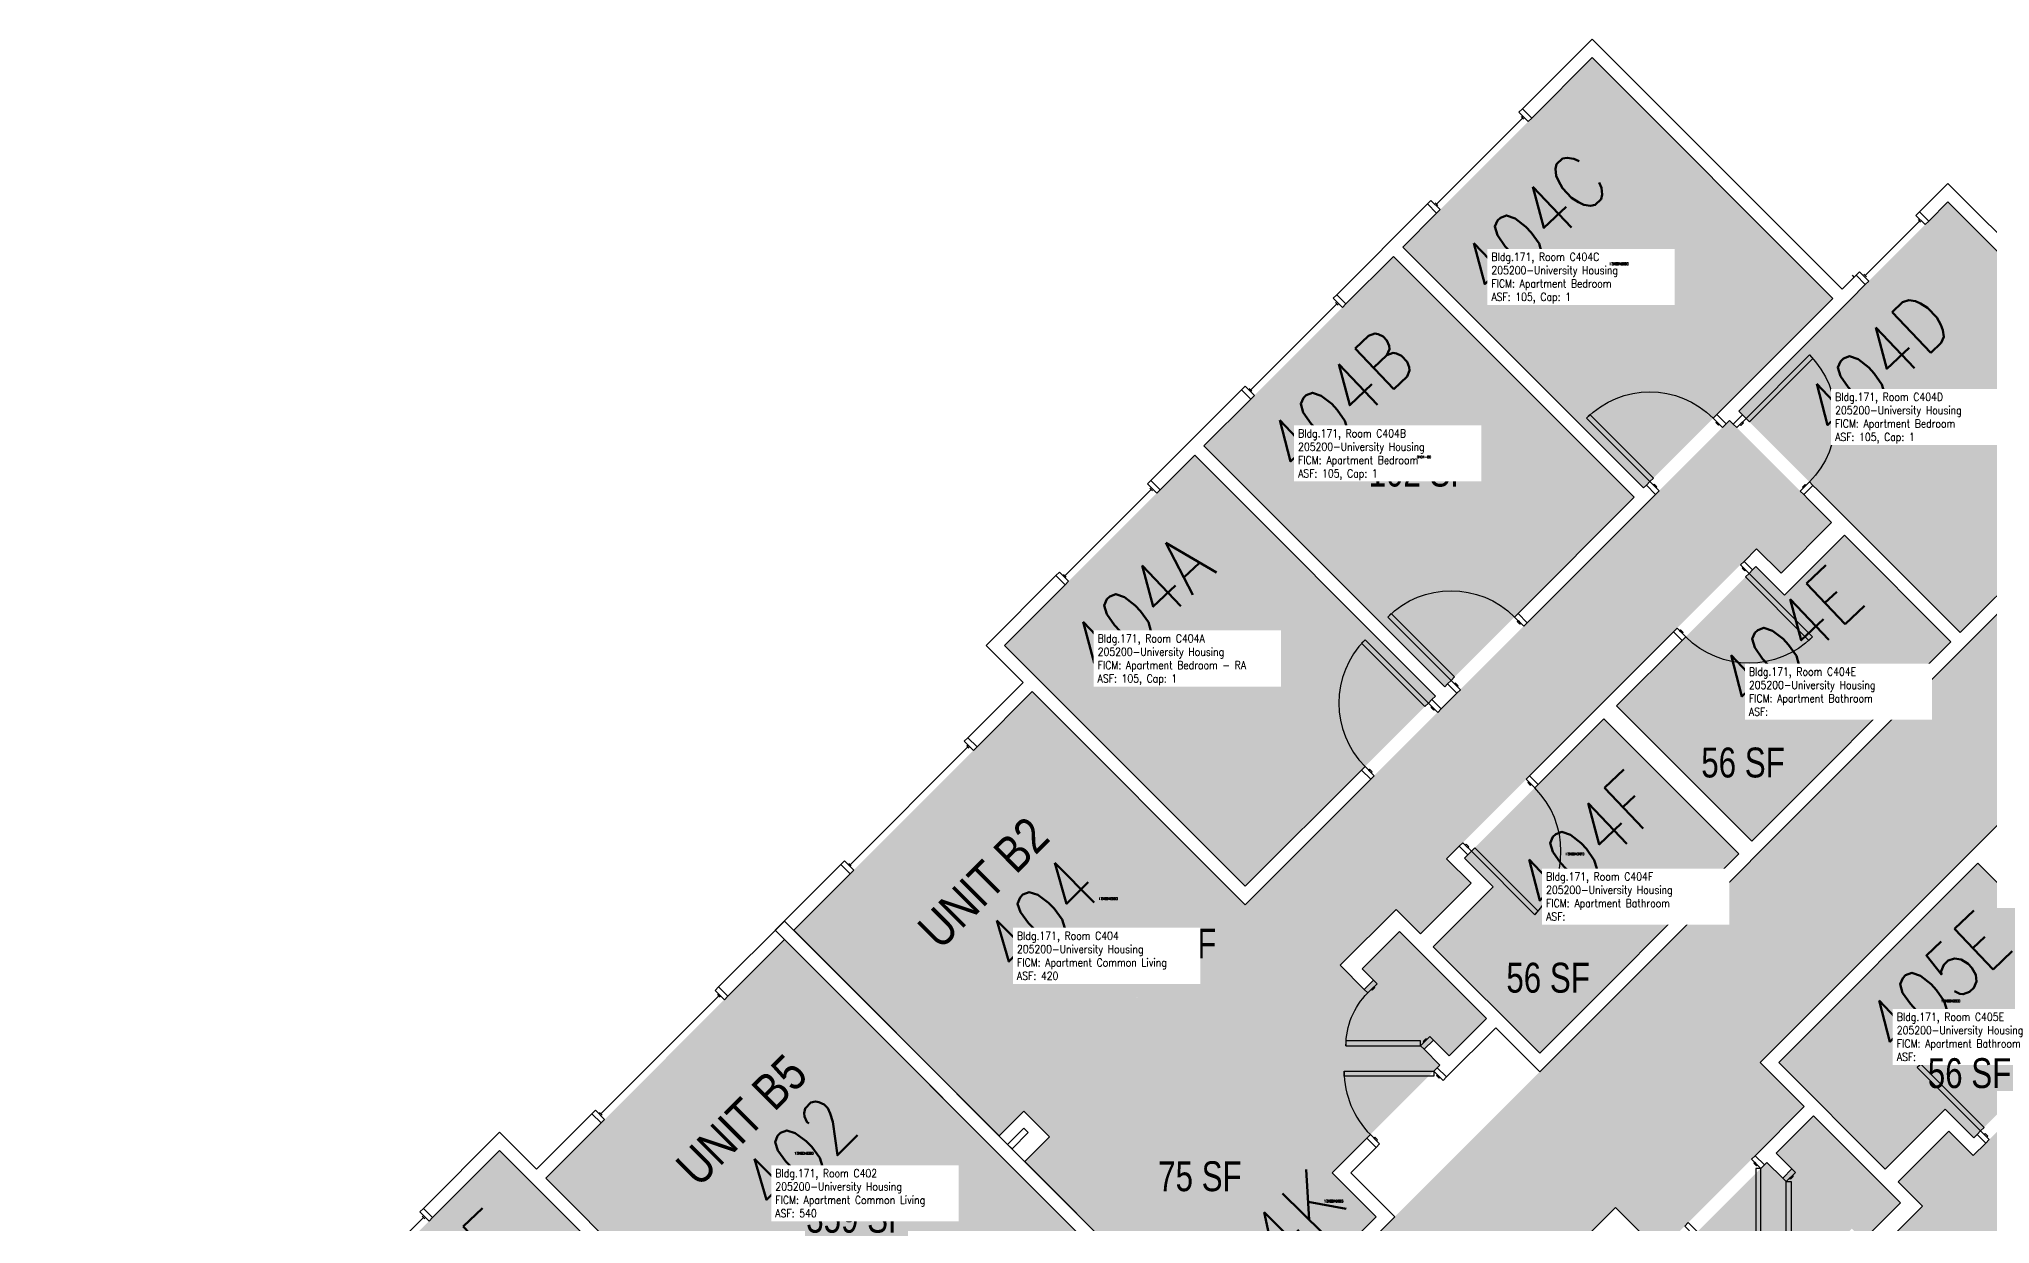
# Model space of a CAD drawing. Header units: inches. Extents: x 56 to 3925, y -1092 to 1470.
# Drawn here: x 385 to 1169, y 735 to 1210 of the extents above; entities that cross this region are included whole.
import ezdxf
from ezdxf.enums import TextEntityAlignment as Align

# ---------------------------------------------------------------- set-up
doc = ezdxf.new("R2010")
doc.units = ezdxf.units.IN
doc.header["$LTSCALE"] = 48
doc.header["$MEASUREMENT"] = 0
for name, color, linetype in [('A-DOOR', 2, 'Continuous'), ('A-GLAZ', 152, 'Continuous'), ('A-IDEN-RNUM', 7, 'Continuous'), ('A-IDEN-SNUM', 4, 'Continuous'), ('A-IDEN-VNUM', 4, 'Continuous'), ('A-MISC', 1, 'Continuous'), ('A-WALL', 5, 'Continuous'), ('AREA-TEXT', 3, 'Continuous'), ('Rooms-Category-Color', 7, 'Continuous'), ('Rooms-College-Color', 7, 'Continuous'), ('Rooms-Department-Color', 7, 'Continuous'), ('Rooms-Division-Color', 7, 'Continuous'), ('Rooms-Information', 7, 'Continuous')]:
    doc.layers.add(name, color=color, linetype=linetype)
doc.styles.add('AREA', font='arial.ttf', dxfattribs={"width": 0.75, "height": 12})
doc.styles.add('ROOMSNUMBER', font='txt.shx', dxfattribs={"height": 0.03})
doc.styles.add('ROOMVNUMBER', font='simplex.shx', dxfattribs={"width": 0.85})
doc.styles.get("Standard").update_dxf_attribs({"font": 'ARIALN.TTF'})

msp = doc.modelspace()

# ---------------------------------------------------------------- hatches: boundary and pattern name
h = msp.add_hatch()
h.set_pattern_fill('ANSI31', color=256, style=0)
h.set_pattern_definition([(180, (829.66451, 1558.24123), (2e-14, 0.125), [])])
h.paths.add_polyline_path([(1008.19, 910.94), (966.66, 869.41), (973.17, 862.9), (1014.71, 904.43)], flags=9)
h = msp.add_hatch()
h.set_pattern_fill('ANSI31', color=256, angle=-135, style=0)
h.set_pattern_definition([(270, (1839.01469, 641.16849), (0.125, -1e-14), [])])
h.paths.add_polyline_path([(1191.72, 819.7), (1150.18, 778.17), (1143.67, 784.68), (1185.2, 826.21)], flags=9)
at = {"layer": 'Rooms-Category-Color', "true_color": 0x728ef3}
for points in [[(932.89, 1126.76), (1009, 1202.87), (1105.69, 1106.17), (1029.59, 1030.07)], [(1240.75, 1055.97), (1151.83, 1144.88), (1067.86, 1060.92), (1156.78, 972)], [(929.18, 1123.05), (853.08, 1046.95), (949.77, 950.25), (1025.88, 1026.36)], [(770.77, 770.03), (830.26, 829.53), (904.6, 755.2), (947.82, 798.42), (941.49, 804.75), (945.2, 808.46), (951.53, 802.13), (966.52, 817.12), (931.61, 852.03), (916.62, 837.04), (921.16, 832.5), (917.45, 828.79), (907.78, 838.46), (930.2, 860.87), (940.01, 851.06), (960.6, 871.66), (950.53, 881.2), (1075, 1005.68), (1084.81, 995.87), (1105.14, 1016.19), (1064.13, 1057.21), (869.67, 862.75), (784.11, 948.31), (688.3, 852.5)], [(849.37, 1043.24), (773, 966.87), (869.69, 870.17), (946.06, 946.54)], [(1074.76, 998.51), (1018.79, 942.55), (1073.07, 888.28), (1153.07, 968.28), (1110.28, 1011.06), (1086.25, 987.02)], [(1067.94, 883.15), (987.94, 803.15), (945.16, 845.93), (969.19, 869.96), (957.71, 881.46), (1013.67, 937.43), (1067.62, 883.46)], [(1050.8, 582.31), (1110.3, 641.81), (1035.96, 716.15), (1079.18, 759.37), (1085.51, 753.04), (1089.23, 756.75), (1082.9, 763.08), (1097.89, 778.07), (1132.8, 743.16), (1117.81, 728.17), (1113.27, 732.71), (1109.56, 729), (1119.22, 719.33), (1141.64, 741.74), (1131.83, 751.56), (1152.16, 771.88), (1161.97, 762.07), (1286.44, 886.55), (1276.63, 896.36), (1296.96, 916.69), (1337.97, 875.68), (1143.52, 681.22), (1229.08, 595.66), (1133.27, 499.85)], [(1163.92, 879.43), (1083.93, 799.44), (1126.71, 756.66), (1150.75, 780.7), (1162.24, 769.21), (1218.2, 825.17)], [(400.07, 393.15), (674.33, 667.41), (588.77, 752.97), (684.59, 848.79), (801.35, 732.03), (780.95, 711.63), (792.71, 699.87), (796.16, 703.32), (787.85, 711.63), (804.8, 728.58), (859.07, 674.31), (842.12, 657.36), (823.03, 676.45), (819.58, 673), (820.99, 671.59), (775.74, 626.34), (793.42, 608.66), (760.75, 575.99), (750.85, 585.89), (745.72, 580.76), (703.04, 623.45), (623.76, 544.16), (618.63, 549.29), (597.68, 528.34), (607.48, 518.54), (586.89, 497.94), (579.82, 505.01), (454.6, 379.8), (461.67, 372.73), (441.08, 352.13)], [(922.28, 737.52), (830.26, 829.53), (780.67, 779.93), (791.01, 769.59), (781.11, 759.69), (862.78, 678.02)], [(493.87, 687.74), (570.24, 764.11), (666.93, 667.41), (590.56, 591.04)]]:
    msp.add_hatch(color=171, dxfattribs=at).paths.add_polyline_path(points)
at = {"layer": 'Rooms-Category-Color', "true_color": 0xadadad}
msp.add_hatch(color=253, dxfattribs=at).paths.add_polyline_path([(569.7, 292.64), (829.94, 552.88), (847.62, 535.2), (905.83, 593.42), (888.16, 611.09), (1018.29, 741.23), (1035.97, 723.55), (1094.18, 781.76), (1076.5, 799.44), (1290.6, 1013.54), (1248.19, 1055.95), (385.25, 193.02), (427.68, 150.59), (448.18, 171.1), (447.73, 171.55), (568.91, 292.73), (569.35, 292.29)])
at = {"layer": 'Rooms-College-Color', "true_color": 0xadadad}
for points in [[(932.89, 1126.76), (1009, 1202.87), (1105.69, 1106.17), (1029.59, 1030.07)], [(1240.75, 1055.97), (1151.83, 1144.88), (1067.86, 1060.92), (1156.78, 972)], [(929.18, 1123.05), (853.08, 1046.95), (949.77, 950.25), (1025.88, 1026.36)], [(569.7, 292.64), (829.94, 552.88), (847.62, 535.2), (905.83, 593.42), (888.16, 611.09), (1018.29, 741.23), (1035.97, 723.55), (1094.18, 781.76), (1076.5, 799.44), (1290.6, 1013.54), (1248.19, 1055.95), (385.25, 193.02), (427.68, 150.59), (448.18, 171.1), (447.73, 171.55), (568.91, 292.73), (569.35, 292.29)], [(770.77, 770.03), (830.26, 829.53), (904.6, 755.2), (947.82, 798.42), (941.49, 804.75), (945.2, 808.46), (951.53, 802.13), (966.52, 817.12), (931.61, 852.03), (916.62, 837.04), (921.16, 832.5), (917.45, 828.79), (907.78, 838.46), (930.2, 860.87), (940.01, 851.06), (960.6, 871.66), (950.53, 881.2), (1075, 1005.68), (1084.81, 995.87), (1105.14, 1016.19), (1064.13, 1057.21), (869.67, 862.75), (784.11, 948.31), (688.3, 852.5)], [(849.37, 1043.24), (773, 966.87), (869.69, 870.17), (946.06, 946.54)], [(1074.76, 998.51), (1018.79, 942.55), (1073.07, 888.28), (1153.07, 968.28), (1110.28, 1011.06), (1086.25, 987.02)], [(1067.94, 883.15), (987.94, 803.15), (945.16, 845.93), (969.19, 869.96), (957.71, 881.46), (1013.67, 937.43), (1067.62, 883.46)], [(1050.8, 582.31), (1110.3, 641.81), (1035.96, 716.15), (1079.18, 759.37), (1085.51, 753.04), (1089.23, 756.75), (1082.9, 763.08), (1097.89, 778.07), (1132.8, 743.16), (1117.81, 728.17), (1113.27, 732.71), (1109.56, 729), (1119.22, 719.33), (1141.64, 741.74), (1131.83, 751.56), (1152.16, 771.88), (1161.97, 762.07), (1286.44, 886.55), (1276.63, 896.36), (1296.96, 916.69), (1337.97, 875.68), (1143.52, 681.22), (1229.08, 595.66), (1133.27, 499.85)], [(1163.92, 879.43), (1083.93, 799.44), (1126.71, 756.66), (1150.75, 780.7), (1162.24, 769.21), (1218.2, 825.17)], [(400.07, 393.15), (674.33, 667.41), (588.77, 752.97), (684.59, 848.79), (801.35, 732.03), (780.95, 711.63), (792.71, 699.87), (796.16, 703.32), (787.85, 711.63), (804.8, 728.58), (859.07, 674.31), (842.12, 657.36), (823.03, 676.45), (819.58, 673), (820.99, 671.59), (775.74, 626.34), (793.42, 608.66), (760.75, 575.99), (750.85, 585.89), (745.72, 580.76), (703.04, 623.45), (623.76, 544.16), (618.63, 549.29), (597.68, 528.34), (607.48, 518.54), (586.89, 497.94), (579.82, 505.01), (454.6, 379.8), (461.67, 372.73), (441.08, 352.13)], [(922.28, 737.52), (830.26, 829.53), (780.67, 779.93), (791.01, 769.59), (781.11, 759.69), (862.78, 678.02)], [(493.87, 687.74), (570.24, 764.11), (666.93, 667.41), (590.56, 591.04)]]:
    msp.add_hatch(color=253, dxfattribs=at).paths.add_polyline_path(points)
at = {"layer": 'Rooms-Department-Color', "true_color": 0x604aed}
for points in [[(932.89, 1126.76), (1009, 1202.87), (1105.69, 1106.17), (1029.59, 1030.07)], [(1240.75, 1055.97), (1151.83, 1144.88), (1067.86, 1060.92), (1156.78, 972)], [(929.18, 1123.05), (853.08, 1046.95), (949.77, 950.25), (1025.88, 1026.36)], [(770.77, 770.03), (830.26, 829.53), (904.6, 755.2), (947.82, 798.42), (941.49, 804.75), (945.2, 808.46), (951.53, 802.13), (966.52, 817.12), (931.61, 852.03), (916.62, 837.04), (921.16, 832.5), (917.45, 828.79), (907.78, 838.46), (930.2, 860.87), (940.01, 851.06), (960.6, 871.66), (950.53, 881.2), (1075, 1005.68), (1084.81, 995.87), (1105.14, 1016.19), (1064.13, 1057.21), (869.67, 862.75), (784.11, 948.31), (688.3, 852.5)], [(849.37, 1043.24), (773, 966.87), (869.69, 870.17), (946.06, 946.54)], [(1074.76, 998.51), (1018.79, 942.55), (1073.07, 888.28), (1153.07, 968.28), (1110.28, 1011.06), (1086.25, 987.02)], [(1067.94, 883.15), (987.94, 803.15), (945.16, 845.93), (969.19, 869.96), (957.71, 881.46), (1013.67, 937.43), (1067.62, 883.46)], [(1050.8, 582.31), (1110.3, 641.81), (1035.96, 716.15), (1079.18, 759.37), (1085.51, 753.04), (1089.23, 756.75), (1082.9, 763.08), (1097.89, 778.07), (1132.8, 743.16), (1117.81, 728.17), (1113.27, 732.71), (1109.56, 729), (1119.22, 719.33), (1141.64, 741.74), (1131.83, 751.56), (1152.16, 771.88), (1161.97, 762.07), (1286.44, 886.55), (1276.63, 896.36), (1296.96, 916.69), (1337.97, 875.68), (1143.52, 681.22), (1229.08, 595.66), (1133.27, 499.85)], [(1163.92, 879.43), (1083.93, 799.44), (1126.71, 756.66), (1150.75, 780.7), (1162.24, 769.21), (1218.2, 825.17)], [(400.07, 393.15), (674.33, 667.41), (588.77, 752.97), (684.59, 848.79), (801.35, 732.03), (780.95, 711.63), (792.71, 699.87), (796.16, 703.32), (787.85, 711.63), (804.8, 728.58), (859.07, 674.31), (842.12, 657.36), (823.03, 676.45), (819.58, 673), (820.99, 671.59), (775.74, 626.34), (793.42, 608.66), (760.75, 575.99), (750.85, 585.89), (745.72, 580.76), (703.04, 623.45), (623.76, 544.16), (618.63, 549.29), (597.68, 528.34), (607.48, 518.54), (586.89, 497.94), (579.82, 505.01), (454.6, 379.8), (461.67, 372.73), (441.08, 352.13)], [(922.28, 737.52), (830.26, 829.53), (780.67, 779.93), (791.01, 769.59), (781.11, 759.69), (862.78, 678.02)], [(493.87, 687.74), (570.24, 764.11), (666.93, 667.41), (590.56, 591.04)]]:
    msp.add_hatch(color=173, dxfattribs=at).paths.add_polyline_path(points)
at = {"layer": 'Rooms-Department-Color', "true_color": 0xacacac}
msp.add_hatch(color=253, dxfattribs=at).paths.add_polyline_path([(569.7, 292.64), (829.94, 552.88), (847.62, 535.2), (905.83, 593.42), (888.16, 611.09), (1018.29, 741.23), (1035.97, 723.55), (1094.18, 781.76), (1076.5, 799.44), (1290.6, 1013.54), (1248.19, 1055.95), (385.25, 193.02), (427.68, 150.59), (448.18, 171.1), (447.73, 171.55), (568.91, 292.73), (569.35, 292.29)])
at = {"layer": 'Rooms-Division-Color', "true_color": 0x604aed}
for points in [[(932.89, 1126.76), (1009, 1202.87), (1105.69, 1106.17), (1029.59, 1030.07)], [(1240.75, 1055.97), (1151.83, 1144.88), (1067.86, 1060.92), (1156.78, 972)], [(929.18, 1123.05), (853.08, 1046.95), (949.77, 950.25), (1025.88, 1026.36)], [(770.77, 770.03), (830.26, 829.53), (904.6, 755.2), (947.82, 798.42), (941.49, 804.75), (945.2, 808.46), (951.53, 802.13), (966.52, 817.12), (931.61, 852.03), (916.62, 837.04), (921.16, 832.5), (917.45, 828.79), (907.78, 838.46), (930.2, 860.87), (940.01, 851.06), (960.6, 871.66), (950.53, 881.2), (1075, 1005.68), (1084.81, 995.87), (1105.14, 1016.19), (1064.13, 1057.21), (869.67, 862.75), (784.11, 948.31), (688.3, 852.5)], [(849.37, 1043.24), (773, 966.87), (869.69, 870.17), (946.06, 946.54)], [(1074.76, 998.51), (1018.79, 942.55), (1073.07, 888.28), (1153.07, 968.28), (1110.28, 1011.06), (1086.25, 987.02)], [(1067.94, 883.15), (987.94, 803.15), (945.16, 845.93), (969.19, 869.96), (957.71, 881.46), (1013.67, 937.43), (1067.62, 883.46)], [(1050.8, 582.31), (1110.3, 641.81), (1035.96, 716.15), (1079.18, 759.37), (1085.51, 753.04), (1089.23, 756.75), (1082.9, 763.08), (1097.89, 778.07), (1132.8, 743.16), (1117.81, 728.17), (1113.27, 732.71), (1109.56, 729), (1119.22, 719.33), (1141.64, 741.74), (1131.83, 751.56), (1152.16, 771.88), (1161.97, 762.07), (1286.44, 886.55), (1276.63, 896.36), (1296.96, 916.69), (1337.97, 875.68), (1143.52, 681.22), (1229.08, 595.66), (1133.27, 499.85)], [(1163.92, 879.43), (1083.93, 799.44), (1126.71, 756.66), (1150.75, 780.7), (1162.24, 769.21), (1218.2, 825.17)], [(400.07, 393.15), (674.33, 667.41), (588.77, 752.97), (684.59, 848.79), (801.35, 732.03), (780.95, 711.63), (792.71, 699.87), (796.16, 703.32), (787.85, 711.63), (804.8, 728.58), (859.07, 674.31), (842.12, 657.36), (823.03, 676.45), (819.58, 673), (820.99, 671.59), (775.74, 626.34), (793.42, 608.66), (760.75, 575.99), (750.85, 585.89), (745.72, 580.76), (703.04, 623.45), (623.76, 544.16), (618.63, 549.29), (597.68, 528.34), (607.48, 518.54), (586.89, 497.94), (579.82, 505.01), (454.6, 379.8), (461.67, 372.73), (441.08, 352.13)], [(922.28, 737.52), (830.26, 829.53), (780.67, 779.93), (791.01, 769.59), (781.11, 759.69), (862.78, 678.02)], [(493.87, 687.74), (570.24, 764.11), (666.93, 667.41), (590.56, 591.04)]]:
    msp.add_hatch(color=173, dxfattribs=at).paths.add_polyline_path(points)
at = {"layer": 'Rooms-Division-Color', "true_color": 0xadadad}
msp.add_hatch(color=253, dxfattribs=at).paths.add_polyline_path([(569.7, 292.64), (829.94, 552.88), (847.62, 535.2), (905.83, 593.42), (888.16, 611.09), (1018.29, 741.23), (1035.97, 723.55), (1094.18, 781.76), (1076.5, 799.44), (1290.6, 1013.54), (1248.19, 1055.95), (385.25, 193.02), (427.68, 150.59), (448.18, 171.1), (447.73, 171.55), (568.91, 292.73), (569.35, 292.29)])

# ---------------------------------------------------------------- linework, layer by layer
at = {"layer": 'A-DOOR'}
for points in [[(1070.78, 1058), (1072.19, 1056.59), (1097.65, 1082.04), (1096.23, 1083.46)], [(1032.15, 1032.63), (1033.57, 1034.05), (1008.11, 1059.5), (1006.7, 1058.09)], [(1061.32, 1054.37), (1062.74, 1055.79), (1059.02, 1059.5), (1057.61, 1058.09)], [(1067.06, 1054.29), (1065.65, 1055.7), (1069.36, 1059.41), (1070.78, 1058)], [(1060.08, 1055.61), (1059.73, 1055.26), (1058.67, 1056.32), (1059.02, 1056.67)], [(1068.3, 1055.52), (1068.66, 1055.17), (1069.72, 1056.23), (1069.36, 1056.59)], [(1035.87, 1028.92), (1034.45, 1027.5), (1030.74, 1031.22), (1032.15, 1032.63)], [(1034.63, 1030.16), (1034.98, 1030.51), (1033.92, 1031.57), (1033.57, 1031.22)], [(1092.52, 1028.83), (1093.93, 1027.42), (1097.65, 1031.13), (1096.23, 1032.54)], [(1093.76, 1030.07), (1093.4, 1030.42), (1094.47, 1031.48), (1094.82, 1031.13)], [(1068.56, 999.21), (1069.97, 1000.62), (1073.42, 997.18), (1072, 995.76)], [(1069.53, 998.24), (1069.18, 997.88), (1070.24, 996.82), (1070.59, 997.18)], [(1072, 995.76), (1070.59, 994.35), (1096.05, 968.89), (1097.46, 970.31)], [(952.34, 952.82), (953.75, 954.23), (928.3, 979.69), (926.88, 978.27)], [(981.51, 974.56), (982.92, 975.97), (979.21, 979.69), (977.79, 978.27)], [(980.27, 975.8), (979.92, 975.44), (978.85, 976.5), (979.21, 976.86)], [(1043.1, 973.75), (1041.69, 972.34), (1045.13, 968.89), (1046.55, 970.31)], [(1044.07, 972.78), (1044.43, 973.13), (1045.49, 972.07), (1045.13, 971.72)], [(943.23, 943.71), (941.82, 942.3), (916.36, 967.75), (917.78, 969.17)], [(956.05, 949.1), (954.64, 947.69), (950.92, 951.4), (952.34, 952.82)], [(954.81, 950.34), (955.17, 950.7), (954.11, 951.76), (953.75, 951.4)], [(946.95, 940), (948.36, 941.41), (944.65, 945.13), (943.23, 943.71)], [(945.71, 941.24), (945.36, 940.88), (944.29, 941.94), (944.65, 942.3)], [(921.49, 914.54), (920.08, 913.13), (916.36, 916.84), (917.78, 918.26)], [(920.25, 915.78), (920.61, 916.14), (919.55, 917.2), (919.19, 916.84)], [(982.47, 913.12), (983.88, 914.53), (987.33, 911.09), (985.91, 909.67)], [(983.44, 912.15), (983.09, 911.79), (984.15, 910.73), (984.5, 911.09)], [(957.01, 887.66), (955.6, 886.25), (959.04, 882.8), (960.46, 884.22)], [(957.98, 886.69), (958.34, 887.04), (959.4, 885.98), (959.04, 885.63)], [(960.46, 884.22), (961.87, 885.63), (987.33, 860.17), (985.91, 858.76)], [(922.6, 831.08), (921.19, 832.5), (917.47, 828.79), (918.89, 827.37)], [(921.36, 829.85), (921.72, 829.49), (920.65, 828.43), (920.3, 828.79)], [(940.1, 806.16), (940.1, 808.16), (910.1, 808.16), (910.1, 806.16)], [(943.81, 809.87), (945.23, 808.46), (941.51, 804.74), (940.1, 806.16)], [(942.58, 808.63), (942.22, 808.99), (941.16, 807.93), (941.51, 807.57)], [(945.38, 795.95), (945.38, 793.95), (909.38, 793.95), (909.38, 795.95)], [(949.09, 792.24), (950.5, 793.65), (946.79, 797.36), (945.38, 795.95)], [(947.85, 793.47), (947.5, 793.12), (946.44, 794.18), (946.79, 794.53)], [(1164.99, 771.96), (1166.4, 773.38), (1140.95, 798.83), (1139.53, 797.42)], [(923.63, 766.78), (922.22, 765.37), (918.51, 769.08), (919.92, 770.49)], [(922.4, 768.02), (922.75, 768.37), (921.69, 769.43), (921.34, 769.08)], [(1168.44, 768.52), (1167.02, 767.1), (1163.57, 770.55), (1164.99, 771.96)], [(1167.46, 769.49), (1167.82, 769.84), (1166.76, 770.9), (1166.4, 770.55)], [(1073.01, 760.59), (1074.42, 762.01), (1078.14, 758.3), (1076.72, 756.88)], [(1074.25, 759.36), (1073.89, 759), (1074.95, 757.94), (1075.31, 758.3)], [(1076.72, 756.88), (1074.72, 756.88), (1074.72, 720.88), (1076.72, 720.88)], [(1090.64, 755.32), (1089.23, 756.73), (1085.52, 753.02), (1086.93, 751.6)], [(1089.41, 754.08), (1089.76, 753.73), (1088.7, 752.66), (1088.35, 753.02)], [(1086.93, 751.6), (1088.93, 751.6), (1088.93, 721.6), (1086.93, 721.6)], [(1047.55, 735.14), (1046.14, 733.72), (1049.85, 730.01), (1051.27, 731.43)]]:
    msp.add_lwpolyline(points, close=True, dxfattribs=at)
at = {"layer": 'A-DOOR', "extrusion": (0, 0, -1)}
for centre, radius, start, end in [((-1070.78, 1058), 36, 135, 225), ((-1032.15, 1032.63), 36, 45, 135), ((-952.34, 952.82), 36, 45, 135), ((-1072, 995.76), 36, 225, 315), ((-940.1, 806.16), 30, 0, 45)]:
    msp.add_arc(centre, radius, start, end, dxfattribs=at)
at = {"layer": 'A-DOOR'}
for centre, start, end in [((943.23, 943.71), 135, 225), ((960.46, 884.22), 315, 45), ((1164.99, 771.96), 45, 135), ((945.38, 795.95), 180, 225)]:
    msp.add_arc(centre, 36, start, end, dxfattribs=at)
at = {"layer": 'A-GLAZ'}
for p, q in [((946.43, 1144.02), (981.08, 1178.67)), ((981.61, 1178.14), (980.55, 1179.2)), ((946.96, 1143.49), (945.9, 1144.55)), ((1118.59, 1115.36), (1140.51, 1137.28)), ((1141.04, 1136.75), (1139.98, 1137.81)), ((1114.26, 1114.74), (1113.55, 1115.45)), ((1119.12, 1114.83), (1118.06, 1115.89)), ((871.82, 1069.4), (906.46, 1104.05)), ((906.99, 1103.52), (905.93, 1104.58)), ((872.35, 1068.87), (871.29, 1069.93)), ((797.24, 994.82), (831.89, 1029.47)), ((832.42, 1028.94), (831.36, 1030)), ((797.77, 994.29), (796.71, 995.35)), ((710.94, 878.83), (758.32, 926.21)), ((758.85, 925.67), (757.79, 926.74)), ((711.47, 878.3), (710.41, 879.36)), ((658.28, 826.16), (610.9, 778.79)), ((658.81, 825.63), (657.75, 826.69)), ((611.43, 778.26), (610.37, 779.32)), ((539.68, 737.26), (505.03, 702.62)), ((540.21, 736.73), (539.15, 737.79))]:
    msp.add_line(p, q, dxfattribs=at)
for points in [[(979.58, 1180.88), (980.99, 1182.29), (984.71, 1178.58), (983.29, 1177.16)], [(944.22, 1145.52), (942.81, 1144.11), (946.52, 1140.39), (947.94, 1141.81)], [(1139.01, 1139.49), (1140.42, 1140.9), (1144.14, 1137.19), (1142.72, 1135.78)], [(1116.38, 1116.86), (1114.97, 1115.45), (1118.68, 1111.73), (1120.09, 1113.15)], [(904.96, 1106.26), (906.38, 1107.67), (910.09, 1103.96), (908.67, 1102.55)], [(869.61, 1070.9), (868.19, 1069.49), (871.9, 1065.78), (873.32, 1067.19)], [(830.38, 1031.68), (831.8, 1033.09), (835.51, 1029.38), (834.1, 1027.97)], [(795.03, 996.32), (793.61, 994.91), (797.33, 991.2), (798.74, 992.61)], [(756.82, 928.41), (758.23, 929.83), (761.94, 926.12), (760.53, 924.7)], [(708.73, 880.33), (707.32, 878.92), (711.03, 875.21), (712.45, 876.62)], [(656.77, 828.37), (658.19, 829.79), (661.9, 826.07), (660.49, 824.66)], [(608.69, 780.29), (607.28, 778.87), (610.99, 775.16), (612.4, 776.58)], [(538.18, 739.47), (539.59, 740.89), (543.3, 737.18), (541.89, 735.76)]]:
    msp.add_lwpolyline(points, close=True, dxfattribs=at)
at = {"layer": 'A-WALL'}
for p, q in [((980.99, 1182.29), (1009, 1210.29)), ((1009, 1210.29), (1109.4, 1109.88)), ((1009, 1202.87), (984.71, 1178.58)), ((1105.69, 1106.17), (1009, 1202.87)), ((984.71, 1178.58), (980.99, 1182.29)), ((1140.42, 1140.9), (1151.83, 1152.31)), ((1151.83, 1152.31), (1248.17, 1055.97)), ((906.38, 1107.67), (942.81, 1144.11)), ((942.81, 1144.11), (946.52, 1140.39)), ((1151.83, 1144.88), (1144.14, 1137.19)), ((1240.75, 1055.97), (1151.83, 1144.88)), ((946.52, 1140.39), (932.89, 1126.76)), ((1144.14, 1137.19), (1140.42, 1140.9)), ((929.18, 1123.05), (910.09, 1103.96)), ((1025.88, 1026.36), (929.18, 1123.05)), ((932.89, 1126.76), (1029.59, 1030.07)), ((1109.4, 1109.88), (1114.97, 1115.45)), ((1114.97, 1115.45), (1118.68, 1111.73)), ((910.09, 1103.96), (906.38, 1107.67)), ((1059.02, 1059.5), (1105.69, 1106.17)), ((1112.67, 1105.73), (1067.86, 1060.92)), ((1118.68, 1111.73), (1112.67, 1105.73)), ((831.8, 1033.09), (868.19, 1069.49)), ((871.9, 1065.78), (853.08, 1046.95)), ((868.19, 1069.49), (871.9, 1065.78)), ((1062.74, 1055.79), (1059.02, 1059.5)), ((1069.36, 1059.41), (1065.65, 1055.7)), ((1067.86, 1060.92), (1069.36, 1059.41)), ((1064.15, 1057.2), (1062.74, 1055.79)), ((1065.65, 1055.7), (1064.15, 1057.2)), ((1156.78, 972), (1240.75, 1055.97)), ((1248.17, 1055.97), (1157.22, 965.01)), ((849.37, 1043.24), (835.51, 1029.38)), ((946.06, 946.54), (849.37, 1043.24)), ((853.08, 1046.95), (949.77, 950.25)), ((835.51, 1029.38), (831.8, 1033.09)), ((1034.45, 1027.5), (982.92, 975.97)), ((1029.59, 1030.07), (1030.74, 1031.22)), ((1030.74, 1031.22), (1034.45, 1027.5)), ((1093.93, 1027.42), (1097.65, 1031.13)), ((1095.79, 1025.56), (1093.93, 1027.42)), ((1097.65, 1031.13), (1099.5, 1029.27)), ((1099.5, 1029.27), (1156.78, 972)), ((979.21, 979.69), (1025.88, 1026.36)), ((1105.16, 1016.19), (1095.79, 1025.56)), ((1084.83, 995.86), (1105.16, 1016.19)), ((1110.29, 1011.06), (1086.25, 987.02)), ((1153.07, 968.28), (1110.29, 1011.06)), ((1069.97, 1000.62), (1075.02, 1005.67)), ((1075.02, 1005.67), (1084.83, 995.86)), ((1073.42, 997.18), (1069.97, 1000.62)), ((1074.76, 998.51), (1073.42, 997.18)), ((1086.25, 987.02), (1074.76, 998.51)), ((765.57, 966.87), (793.61, 994.91)), ((797.33, 991.2), (773, 966.87)), ((793.61, 994.91), (797.33, 991.2)), ((982.92, 975.97), (979.21, 979.69)), ((983.88, 914.53), (1041.69, 972.34)), ((1041.69, 972.34), (1045.13, 968.89)), ((780.42, 952.02), (765.57, 966.87)), ((773, 966.87), (869.69, 870.17)), ((1157.22, 965.01), (987.94, 795.73)), ((1045.13, 968.89), (1018.79, 942.55)), ((1073.07, 888.28), (1153.07, 968.28)), ((1245.79, 968.73), (1076.5, 799.44)), ((758.23, 929.83), (780.42, 952.02)), ((784.14, 948.31), (761.94, 926.12)), ((869.69, 862.75), (784.14, 948.31)), ((949.77, 950.25), (950.92, 951.4)), ((950.92, 951.4), (954.64, 947.69)), ((944.65, 945.13), (946.06, 946.54)), ((948.36, 941.41), (944.65, 945.13)), ((954.64, 947.69), (948.36, 941.41)), ((1018.79, 942.55), (1073.07, 888.28)), ((1013.67, 937.43), (987.33, 911.09)), ((1067.94, 883.15), (1013.67, 937.43)), ((761.94, 926.12), (758.23, 929.83)), ((869.69, 870.17), (916.36, 916.84)), ((916.36, 916.84), (920.08, 913.13)), ((920.08, 913.13), (869.69, 862.75)), ((987.33, 911.09), (983.88, 914.53)), ((950.55, 881.2), (955.6, 886.25)), ((955.6, 886.25), (959.04, 882.8)), ((680.9, 852.5), (707.32, 878.92)), ((707.32, 878.92), (711.03, 875.21)), ((960.36, 871.39), (950.55, 881.2)), ((959.04, 882.8), (957.71, 881.46)), ((957.71, 881.46), (969.2, 869.97)), ((987.94, 803.15), (1067.94, 883.15)), ((1083.93, 799.44), (1163.93, 879.44)), ((1163.93, 879.44), (1218.2, 825.17)), ((711.03, 875.21), (688.32, 852.5)), ((940.03, 851.06), (960.36, 871.39)), ((969.2, 869.97), (945.16, 845.93)), ((684.61, 856.21), (658.19, 829.79)), ((866.51, 674.3), (684.61, 856.21)), ((907.8, 838.45), (930.22, 860.87)), ((930.22, 860.87), (940.03, 851.06)), ((661.9, 826.07), (684.61, 848.78)), ((862.8, 670.59), (680.9, 852.5)), ((684.61, 848.78), (801.37, 732.02)), ((688.32, 852.5), (770.79, 770.03)), ((931.63, 852.03), (916.64, 837.04)), ((966.55, 817.12), (931.63, 852.03)), ((917.47, 828.79), (907.8, 838.45)), ((945.16, 845.93), (987.94, 803.15)), ((916.64, 837.04), (921.19, 832.5)), ((921.19, 832.5), (917.47, 828.79)), ((658.19, 829.79), (661.9, 826.07)), ((951.56, 802.13), (966.55, 817.12)), ((941.51, 804.74), (945.23, 808.46)), ((945.23, 808.46), (951.56, 802.13)), ((970.26, 813.4), (950.5, 793.65)), ((987.94, 795.73), (970.26, 813.4)), ((947.84, 798.41), (941.51, 804.74)), ((1076.5, 799.44), (1094.18, 781.76)), ((1126.71, 756.66), (1083.93, 799.44)), ((946.79, 797.36), (947.84, 798.41)), ((950.5, 793.65), (946.79, 797.36)), ((607.28, 778.87), (585.08, 756.68)), ((610.99, 775.16), (607.28, 778.87)), ((770.79, 770.03), (780.69, 779.93)), ((780.69, 779.93), (791.03, 769.59)), ((1094.18, 781.76), (1074.42, 762.01)), ((1082.9, 763.06), (1097.89, 778.05)), ((1097.89, 778.05), (1132.8, 743.14)), ((1150.75, 780.7), (1126.71, 756.66)), ((1162.24, 769.21), (1150.75, 780.7)), ((570.24, 771.53), (539.59, 740.89)), ((585.08, 756.68), (570.24, 771.53)), ((588.8, 752.97), (610.99, 775.16)), ((780.69, 773.03), (774.24, 766.58)), ((776, 764.81), (782.46, 771.27)), ((782.46, 771.27), (780.69, 773.03)), ((791.03, 769.59), (781.13, 759.69)), ((904.62, 755.19), (918.51, 769.08)), ((918.51, 769.08), (922.22, 765.37)), ((1131.83, 751.53), (1152.16, 771.86)), ((1152.16, 771.86), (1161.97, 762.05)), ((1163.57, 770.55), (1162.24, 769.21)), ((1167.02, 767.1), (1163.57, 770.55)), ((543.3, 737.18), (570.24, 764.11)), ((570.24, 764.11), (666.93, 667.41)), ((774.24, 766.58), (776, 764.81)), ((922.22, 765.37), (912.05, 755.19)), ((1074.42, 762.01), (1078.14, 758.3)), ((1089.23, 756.73), (1082.9, 763.06)), ((1161.97, 762.05), (1167.02, 767.1)), ((674.36, 667.41), (588.8, 752.97)), ((781.13, 759.69), (862.8, 678.02)), ((922.3, 737.52), (904.62, 755.19)), ((912.05, 755.19), (929.72, 737.52)), ((1078.14, 758.3), (1079.19, 759.35)), ((1079.19, 759.35), (1085.52, 753.02)), ((1085.52, 753.02), (1089.23, 756.73)), ((1141.64, 741.72), (1131.83, 751.53)), ((539.59, 740.89), (543.3, 737.18)), ((929.72, 737.52), (862.8, 670.59)), ((862.8, 678.02), (922.3, 737.52)), ((1018.29, 741.23), (951.37, 674.3)), ((1035.97, 723.55), (1018.29, 741.23)), ((1132.8, 743.14), (1117.81, 728.15)), ((1119.23, 719.31), (1141.64, 741.72))]:
    msp.add_line(p, q, dxfattribs=at)

# ---------------------------------------------------------------- texts
at = {"layer": 'A-IDEN-RNUM', "style": 'ROOMSNUMBER', "width": 0.85}
for s, p in [('0404-C0', (1019.73, 1120.02)), ('0404-D0', (1154.13, 1058.78)), ('0404-B0', (941.45, 1042.54)), ('0404-A0', (860.21, 962.85)), ('0404-E0', (1075.11, 945.88)), ('0404-F0', (1002, 883.16)), ('0404-00', (814.63, 865.19)), ('0405-E0', (1152.91, 824.09)), ('0402-00', (692.47, 762.99)), ('0404-K0', (905.17, 743.75))]:
    msp.add_text(s, height=1, dxfattribs=at).set_placement(p, align=Align.MIDDLE_CENTER)
at = {"layer": 'A-IDEN-SNUM', "style": 'ROOMSNUMBER', "width": 0.85}
for s, p in [('1710C404C0', (1019.73, 1120.02)), ('1710C404D0', (1154.13, 1058.78)), ('1710C404B0', (941.45, 1042.54)), ('1710C404A0', (860.21, 962.85)), ('1710C404E0', (1075.11, 945.88)), ('1710C404F0', (1002, 883.16)), ('1710C40400', (814.63, 865.19)), ('1710C405E0', (1152.91, 824.09)), ('1710C40200', (692.47, 762.99)), ('1710C404K0', (905.17, 743.75))]:
    msp.add_text(s, height=1, dxfattribs=at).set_placement(p, align=Align.MIDDLE_CENTER)
at = {"layer": 'A-IDEN-VNUM', "style": 'ROOMVNUMBER', "width": 0.85}
for s, rotation, p in [('404C', 43.54065, (985.52, 1135.78)), ('404D', 43.54065, (1123.25, 1079.23)), ('404B', 43.54065, (907.58, 1064.6)), ('404A', 43.54065, (827.74, 982.9)), ('404E', 43.54065, (1088.26, 969.7)), ('404F', 43.54065, (1006.84, 887.46)), ('404', 45, (787.76, 858.28)), ('405E', 43.54065, (1147.68, 831.11)), ('402', 45, (690.39, 762.63)), ('402E', 43.54065, (548.83, 711.63))]:
    msp.add_text(s, height=22.5, rotation=rotation, dxfattribs=at).set_placement(p, align=Align.MIDDLE_CENTER)
at = {"layer": 'A-IDEN-VNUM', "style": 'ROOMVNUMBER'}
msp.add_text('404K', height=22.5, rotation=45.27802, dxfattribs=at).set_placement((876.71, 722.87), align=Align.MIDDLE_CENTER)
at = {"layer": 'A-MISC'}
for s, p in [('UNIT B2', (769.52, 866.56)), ('UNIT B5', (672.47, 771.23))]:
    msp.add_text(s, height=14.4, rotation=45, dxfattribs=at).set_placement(p, align=Align.CENTER)
at = {"layer": 'AREA-TEXT', "style": 'AREA', "width": 0.75}
for s, p in [('102 SF', (1019.29, 1116.47)), ('104 SF', (1154.31, 1058.44)), ('102 SF', (939.48, 1036.65)), ('103 SF', (859.53, 956.71)), ('56 SF', (1069.57, 919.86)), ('249 SF', (837.71, 847.2)), ('56 SF', (991.3, 833.48)), ('56 SF', (1160.54, 795.17)), ('75 SF', (851.47, 753.78)), ('359 SF', (713.62, 737.13))]:
    msp.add_text(s, height=12, dxfattribs=at).set_placement(p, align=Align.MIDDLE_CENTER)

# ---------------------------------------------------------------- next in the draw order: texts
at = {"layer": 'Rooms-Information', "width": 72, "attachment_point": 7, "style": 'ROOMVNUMBER', "bg_fill": 3, "box_fill_scale": 1.5, "bg_fill_color": 256, "bg_fill_true_color": 13158600, "bg_fill_transparency": 0}
for s, insert, char_height in [('Bldg.171, Room C404C^M^J205200-University Housing^M^JFICM: Apartment Bedroom^M^JASF: 105, Cap: 1', (968.52, 1104.1), 3.2143), ('Bldg.171, Room C404D^M^J205200-University Housing^M^JFICM: Apartment Bedroom^M^JASF: 105, Cap: 1', (1106.57, 1047.87), 3.2143), ('Bldg.171, Room C404B^M^J205200-University Housing^M^JFICM: Apartment Bedroom^M^JASF: 105, Cap: 1', (890.9, 1033.24), 3.2143), ('Bldg.171, Room C404A^M^J205200-University Housing^M^JFICM: Apartment Bedroom - RA^M^JASF: 105, Cap: 1', (810.4, 950.91), 3.21429), ('Bldg.171, Room C404E^M^J205200-University Housing^M^JFICM: Apartment Bathroom^M^JASF: ', (1071.92, 938.65), 3.2143), ('Bldg.171, Room C404F^M^J205200-University Housing^M^JFICM: Apartment Bathroom^M^JASF: ', (990.49, 856.41), 3.2143), ('Bldg.171, Room C404^M^J205200-University Housing^M^JFICM: Apartment Common Living^M^JASF: 420', (778, 832.62), 3.2143), ('Bldg.171, Room C405E^M^J205200-University Housing^M^JFICM: Apartment Bathroom^M^JASF: ', (1131.33, 800.06), 3.2143), ('Bldg.171, Room C402^M^J205200-University Housing^M^JFICM: Apartment Common Living^M^JASF: 540', (680.96, 737.29), 3.2143)]:
    msp.add_mtext(s, dxfattribs=dict(at, insert=insert, char_height=char_height))

doc.saveas('drawing.dxf')
